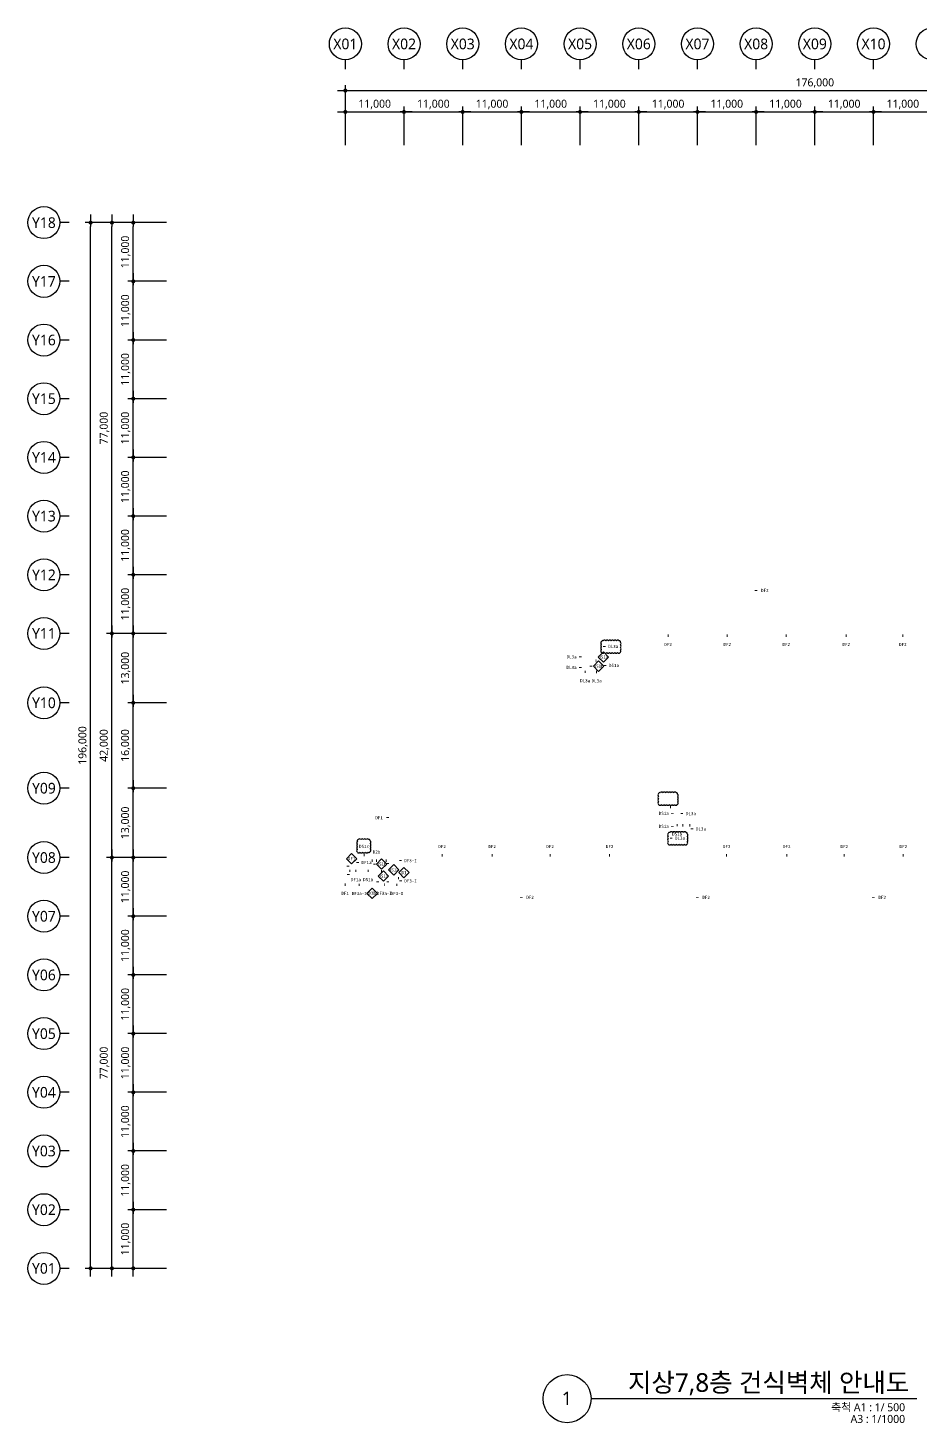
# Model space of a CAD drawing. Header units: millimetres. Extents: x 1205999 to 2806860, y 467935 to 2511436.
# Drawn here: x 1205999 to 1373231, y 1952935 to 2214436 of the extents above; entities that cross this region are included whole.
import ezdxf
from ezdxf.enums import TextEntityAlignment as Align

# ---------------------------------------------------------------- set-up
doc = ezdxf.new("R2010")
doc.units = ezdxf.units.MM
doc.header["$LTSCALE"] = 5
doc.header["$MEASUREMENT"] = 0
doc.layers.get('0').update_dxf_attribs({"linetype": 'CONTINUOUS'})
for name, color, linetype, lineweight in [('A-AXIS-BUBL', 7, 'CONTINUOUS', 25), ('A-DIMS', 7, 'CONTINUOUS', 25), ('A-MKXS-TEXT1', 3, 'CONTINUOUS', 25), ('A-MKXS-WALL', 6, 'CONTINUOUS', 20), ('A-XXXX-SYMB', 7, 'CONTINUOUS', 25), ('A-XXXX-TXT1', 3, 'CONTINUOUS', 25), ('A-XXXX-TXT2', 3, 'CONTINUOUS', 25), ('REV-202205', 20, 'CONTINUOUS', 25)]:
    doc.layers.add(name, color=color, linetype=linetype, lineweight=lineweight)
doc.layers.add('WAL-TAG', color=3, linetype='CONTINUOUS')
doc.styles.add('HY울릉도L', font='')
doc.styles.add('돋움체', font='')
doc.styles.add('맑은고딕', font='malgun.ttf')
doc.styles.get('HY울릉도L').set_extended_font_data('HYwulM')
doc.styles.get('돋움체').set_extended_font_data('DotumChe')
doc.dimstyles.new('CDIM', dxfattribs={"dimtxt": 3, "dimasz": 1.5, "dimexe": 2, "dimexo": 1, "dimgap": 1, "dimtad": 1, "dimdec": 0, "dimrnd": 0.5, "dimzin": 0, "dimdsep": 32, "dimlunit": 6, "dimtxsty": 'HY울릉도L', "dimblk1": '_CIDOT', "dimblk2": '_CIDOT', "dimsah": 1, "dimcen": 5.5, "dimclrd": 2, "dimclre": 2, "dimclrt": 7, "dimadec": 0, "dimazin": 0, "dimtfac": 1, "dimtdec": 0, "dimtix": 1, "dimtmove": 2, "dimatfit": 1, "dimldrblk": '_CIDOT', "dimfxl": 1, "dimtolj": 1, "dimtzin": 0, "dimlwd": -1, "dimarcsym": 0})

# ---------------------------------------------------------------- blocks, each defined once
blk = doc.blocks.new('_CIDOT')
at = {"color": 0, "linetype": 'ByBlock'}
blk.add_line((2, 0), (-1, 0), dxfattribs=at)
at = {"color": 0, "linetype": 'ByBlock', "const_width": 0.5}
blk.add_lwpolyline([(-0.25, 0, 1), (0.25, 0, 1)], format="xyb", close=True, dxfattribs=at)
blk = doc.blocks.new('*D4')
at = {"layer": 'A-DIMS', "lineweight": -2, "transparency": 16777216}
for p, q in [((93193, 67121), (85943, 67121)), ((93193, 56121), (85943, 56121))]:
    blk.add_line(p, q, dxfattribs=at)
at = {"layer": 'A-DIMS', "transparency": 16777216}
blk.add_line((86943, 56871), (86943, 66371), dxfattribs=at)
at = {"layer": 'A-DIMS', "transparency": 16777216, "xscale": 750, "yscale": 750, "zscale": 750}
for p, rotation in [((86943, 67121), 90), ((86943, 56121), 270)]:
    blk.add_blockref('_CIDOT', p, dxfattribs=dict(at, rotation=rotation))
at = {"layer": 'A-DIMS', "color": 3, "transparency": 16777216, "insert": (85538, 61621), "char_height": 1500, "attachment_point": 5, "rotation": 90, "style": '맑은고딕'}
blk.add_mtext('\\A1;11,000', dxfattribs=at)
blk = doc.blocks.new('*D5')
at = {"layer": 'A-DIMS', "lineweight": -2, "transparency": 16777216}
for p, q in [((93193, 78121), (85943, 78121)), ((93193, 67121), (85943, 67121))]:
    blk.add_line(p, q, dxfattribs=at)
at = {"layer": 'A-DIMS', "transparency": 16777216}
blk.add_line((86943, 67871), (86943, 77371), dxfattribs=at)
at = {"layer": 'A-DIMS', "transparency": 16777216, "xscale": 750, "yscale": 750, "zscale": 750}
for p, rotation in [((86943, 78121), 90), ((86943, 67121), 270)]:
    blk.add_blockref('_CIDOT', p, dxfattribs=dict(at, rotation=rotation))
at = {"layer": 'A-DIMS', "color": 3, "transparency": 16777216, "insert": (85538, 72621), "char_height": 1500, "attachment_point": 5, "rotation": 90, "style": '맑은고딕'}
blk.add_mtext('\\A1;11,000', dxfattribs=at)
blk = doc.blocks.new('*D6')
at = {"layer": 'A-DIMS', "lineweight": -2, "transparency": 16777216}
for p, q in [((93193, 89121), (85943, 89121)), ((93193, 78121), (85943, 78121))]:
    blk.add_line(p, q, dxfattribs=at)
at = {"layer": 'A-DIMS', "transparency": 16777216}
blk.add_line((86943, 78871), (86943, 88371), dxfattribs=at)
at = {"layer": 'A-DIMS', "transparency": 16777216, "xscale": 750, "yscale": 750, "zscale": 750}
for p, rotation in [((86943, 89121), 90), ((86943, 78121), 270)]:
    blk.add_blockref('_CIDOT', p, dxfattribs=dict(at, rotation=rotation))
at = {"layer": 'A-DIMS', "color": 3, "transparency": 16777216, "insert": (85538, 83621), "char_height": 1500, "attachment_point": 5, "rotation": 90, "style": '맑은고딕'}
blk.add_mtext('\\A1;11,000', dxfattribs=at)
blk = doc.blocks.new('*D7')
at = {"layer": 'A-DIMS', "lineweight": -2, "transparency": 16777216}
for p, q in [((93193, 100121), (85943, 100121)), ((93193, 89121), (85943, 89121))]:
    blk.add_line(p, q, dxfattribs=at)
at = {"layer": 'A-DIMS', "transparency": 16777216}
blk.add_line((86943, 89871), (86943, 99371), dxfattribs=at)
at = {"layer": 'A-DIMS', "transparency": 16777216, "xscale": 750, "yscale": 750, "zscale": 750}
for p, rotation in [((86943, 100121), 90), ((86943, 89121), 270)]:
    blk.add_blockref('_CIDOT', p, dxfattribs=dict(at, rotation=rotation))
at = {"layer": 'A-DIMS', "color": 3, "transparency": 16777216, "insert": (85538, 94621), "char_height": 1500, "attachment_point": 5, "rotation": 90, "style": '맑은고딕'}
blk.add_mtext('\\A1;11,000', dxfattribs=at)
blk = doc.blocks.new('*D8')
at = {"layer": 'A-DIMS', "lineweight": -2, "transparency": 16777216}
for p, q in [((93193, 111121), (85943, 111121)), ((93193, 100121), (85943, 100121))]:
    blk.add_line(p, q, dxfattribs=at)
at = {"layer": 'A-DIMS', "transparency": 16777216}
blk.add_line((86943, 100871), (86943, 110371), dxfattribs=at)
at = {"layer": 'A-DIMS', "transparency": 16777216, "xscale": 750, "yscale": 750, "zscale": 750}
for p, rotation in [((86943, 111121), 90), ((86943, 100121), 270)]:
    blk.add_blockref('_CIDOT', p, dxfattribs=dict(at, rotation=rotation))
at = {"layer": 'A-DIMS', "color": 3, "transparency": 16777216, "insert": (85538, 105621), "char_height": 1500, "attachment_point": 5, "rotation": 90, "style": '맑은고딕'}
blk.add_mtext('\\A1;11,000', dxfattribs=at)
blk = doc.blocks.new('*D9')
at = {"layer": 'A-DIMS', "lineweight": -2, "transparency": 16777216}
for p, q in [((93193, 122121), (85943, 122121)), ((93193, 111121), (85943, 111121))]:
    blk.add_line(p, q, dxfattribs=at)
at = {"layer": 'A-DIMS', "transparency": 16777216}
blk.add_line((86943, 111871), (86943, 121371), dxfattribs=at)
at = {"layer": 'A-DIMS', "transparency": 16777216, "xscale": 750, "yscale": 750, "zscale": 750}
for p, rotation in [((86943, 122121), 90), ((86943, 111121), 270)]:
    blk.add_blockref('_CIDOT', p, dxfattribs=dict(at, rotation=rotation))
at = {"layer": 'A-DIMS', "color": 3, "transparency": 16777216, "insert": (85538, 116621), "char_height": 1500, "attachment_point": 5, "rotation": 90, "style": '맑은고딕'}
blk.add_mtext('\\A1;11,000', dxfattribs=at)
blk = doc.blocks.new('*D10')
at = {"layer": 'A-DIMS', "lineweight": -2, "transparency": 16777216}
for p, q in [((93193, 135121), (85943, 135121)), ((93193, 122121), (85943, 122121))]:
    blk.add_line(p, q, dxfattribs=at)
at = {"layer": 'A-DIMS', "transparency": 16777216}
blk.add_line((86943, 122871), (86943, 134371), dxfattribs=at)
at = {"layer": 'A-DIMS', "transparency": 16777216, "xscale": 750, "yscale": 750, "zscale": 750}
for p, rotation in [((86943, 135121), 90), ((86943, 122121), 270)]:
    blk.add_blockref('_CIDOT', p, dxfattribs=dict(at, rotation=rotation))
at = {"layer": 'A-DIMS', "color": 3, "transparency": 16777216, "insert": (85538, 128621), "char_height": 1500, "attachment_point": 5, "rotation": 90, "style": '맑은고딕'}
blk.add_mtext('\\A1;13,000', dxfattribs=at)
blk = doc.blocks.new('*D11')
at = {"layer": 'A-DIMS', "lineweight": -2, "transparency": 16777216}
for p, q in [((93193, 151121), (85943, 151121)), ((93193, 135121), (85943, 135121))]:
    blk.add_line(p, q, dxfattribs=at)
at = {"layer": 'A-DIMS', "transparency": 16777216}
blk.add_line((86943, 135871), (86943, 150371), dxfattribs=at)
at = {"layer": 'A-DIMS', "transparency": 16777216, "xscale": 750, "yscale": 750, "zscale": 750}
for p, rotation in [((86943, 151121), 90), ((86943, 135121), 270)]:
    blk.add_blockref('_CIDOT', p, dxfattribs=dict(at, rotation=rotation))
at = {"layer": 'A-DIMS', "color": 3, "transparency": 16777216, "insert": (85538, 143121), "char_height": 1500, "attachment_point": 5, "rotation": 90, "style": '맑은고딕'}
blk.add_mtext('\\A1;16,000', dxfattribs=at)
blk = doc.blocks.new('*D12')
at = {"layer": 'A-DIMS', "lineweight": -2, "transparency": 16777216}
for p, q in [((93193, 164121), (85943, 164121)), ((93193, 151121), (85943, 151121))]:
    blk.add_line(p, q, dxfattribs=at)
at = {"layer": 'A-DIMS', "transparency": 16777216}
blk.add_line((86943, 151871), (86943, 163371), dxfattribs=at)
at = {"layer": 'A-DIMS', "transparency": 16777216, "xscale": 750, "yscale": 750, "zscale": 750}
for p, rotation in [((86943, 164121), 90), ((86943, 151121), 270)]:
    blk.add_blockref('_CIDOT', p, dxfattribs=dict(at, rotation=rotation))
at = {"layer": 'A-DIMS', "color": 3, "transparency": 16777216, "insert": (85538, 157621), "char_height": 1500, "attachment_point": 5, "rotation": 90, "style": '맑은고딕'}
blk.add_mtext('\\A1;13,000', dxfattribs=at)
blk = doc.blocks.new('*D13')
at = {"layer": 'A-DIMS', "lineweight": -2, "transparency": 16777216}
for p, q in [((93193, 175121), (85943, 175121)), ((93193, 164121), (85943, 164121))]:
    blk.add_line(p, q, dxfattribs=at)
at = {"layer": 'A-DIMS', "transparency": 16777216}
blk.add_line((86943, 164871), (86943, 174371), dxfattribs=at)
at = {"layer": 'A-DIMS', "transparency": 16777216, "xscale": 750, "yscale": 750, "zscale": 750}
for p, rotation in [((86943, 175121), 90), ((86943, 164121), 270)]:
    blk.add_blockref('_CIDOT', p, dxfattribs=dict(at, rotation=rotation))
at = {"layer": 'A-DIMS', "color": 3, "transparency": 16777216, "insert": (85538, 169621), "char_height": 1500, "attachment_point": 5, "rotation": 90, "style": '맑은고딕'}
blk.add_mtext('\\A1;11,000', dxfattribs=at)
blk = doc.blocks.new('*D14')
at = {"layer": 'A-DIMS', "lineweight": -2, "transparency": 16777216}
for p, q in [((93193, 186121), (85943, 186121)), ((93193, 175121), (85943, 175121))]:
    blk.add_line(p, q, dxfattribs=at)
at = {"layer": 'A-DIMS', "transparency": 16777216}
blk.add_line((86943, 175871), (86943, 185371), dxfattribs=at)
at = {"layer": 'A-DIMS', "transparency": 16777216, "xscale": 750, "yscale": 750, "zscale": 750}
for p, rotation in [((86943, 186121), 90), ((86943, 175121), 270)]:
    blk.add_blockref('_CIDOT', p, dxfattribs=dict(at, rotation=rotation))
at = {"layer": 'A-DIMS', "color": 3, "transparency": 16777216, "insert": (85538, 180621), "char_height": 1500, "attachment_point": 5, "rotation": 90, "style": '맑은고딕'}
blk.add_mtext('\\A1;11,000', dxfattribs=at)
blk = doc.blocks.new('*D15')
at = {"layer": 'A-DIMS', "lineweight": -2, "transparency": 16777216}
for p, q in [((93193, 197121), (85943, 197121)), ((93193, 186121), (85943, 186121))]:
    blk.add_line(p, q, dxfattribs=at)
at = {"layer": 'A-DIMS', "transparency": 16777216}
blk.add_line((86943, 186871), (86943, 196371), dxfattribs=at)
at = {"layer": 'A-DIMS', "transparency": 16777216, "xscale": 750, "yscale": 750, "zscale": 750}
for p, rotation in [((86943, 197121), 90), ((86943, 186121), 270)]:
    blk.add_blockref('_CIDOT', p, dxfattribs=dict(at, rotation=rotation))
at = {"layer": 'A-DIMS', "color": 3, "transparency": 16777216, "insert": (85538, 191621), "char_height": 1500, "attachment_point": 5, "rotation": 90, "style": '맑은고딕'}
blk.add_mtext('\\A1;11,000', dxfattribs=at)
blk = doc.blocks.new('*D16')
at = {"layer": 'A-DIMS', "lineweight": -2, "transparency": 16777216}
for p, q in [((93193, 208121), (85943, 208121)), ((93193, 197121), (85943, 197121))]:
    blk.add_line(p, q, dxfattribs=at)
at = {"layer": 'A-DIMS', "transparency": 16777216}
blk.add_line((86943, 197871), (86943, 207371), dxfattribs=at)
at = {"layer": 'A-DIMS', "transparency": 16777216, "xscale": 750, "yscale": 750, "zscale": 750}
for p, rotation in [((86943, 208121), 90), ((86943, 197121), 270)]:
    blk.add_blockref('_CIDOT', p, dxfattribs=dict(at, rotation=rotation))
at = {"layer": 'A-DIMS', "color": 3, "transparency": 16777216, "insert": (85538, 202621), "char_height": 1500, "attachment_point": 5, "rotation": 90, "style": '맑은고딕'}
blk.add_mtext('\\A1;11,000', dxfattribs=at)
blk = doc.blocks.new('*D17')
at = {"layer": 'A-DIMS', "lineweight": -2, "transparency": 16777216}
for p, q in [((93193, 219121), (85943, 219121)), ((93193, 208121), (85943, 208121))]:
    blk.add_line(p, q, dxfattribs=at)
at = {"layer": 'A-DIMS', "transparency": 16777216}
blk.add_line((86943, 208871), (86943, 218371), dxfattribs=at)
at = {"layer": 'A-DIMS', "transparency": 16777216, "xscale": 750, "yscale": 750, "zscale": 750}
for p, rotation in [((86943, 219121), 90), ((86943, 208121), 270)]:
    blk.add_blockref('_CIDOT', p, dxfattribs=dict(at, rotation=rotation))
at = {"layer": 'A-DIMS', "color": 3, "transparency": 16777216, "insert": (85538, 213621), "char_height": 1500, "attachment_point": 5, "rotation": 90, "style": '맑은고딕'}
blk.add_mtext('\\A1;11,000', dxfattribs=at)
blk = doc.blocks.new('*D18')
at = {"layer": 'A-DIMS', "lineweight": -2, "transparency": 16777216}
for p, q in [((93193, 230121), (85943, 230121)), ((93193, 219121), (85943, 219121))]:
    blk.add_line(p, q, dxfattribs=at)
at = {"layer": 'A-DIMS', "transparency": 16777216}
blk.add_line((86943, 219871), (86943, 229371), dxfattribs=at)
at = {"layer": 'A-DIMS', "transparency": 16777216, "xscale": 750, "yscale": 750, "zscale": 750}
for p, rotation in [((86943, 230121), 90), ((86943, 219121), 270)]:
    blk.add_blockref('_CIDOT', p, dxfattribs=dict(at, rotation=rotation))
at = {"layer": 'A-DIMS', "color": 3, "transparency": 16777216, "insert": (85538, 224621), "char_height": 1500, "attachment_point": 5, "rotation": 90, "style": '맑은고딕'}
blk.add_mtext('\\A1;11,000', dxfattribs=at)
blk = doc.blocks.new('*D19')
at = {"layer": 'A-DIMS', "lineweight": -2, "transparency": 16777216}
for p, q in [((93193, 241121), (85943, 241121)), ((93193, 230121), (85943, 230121))]:
    blk.add_line(p, q, dxfattribs=at)
at = {"layer": 'A-DIMS', "transparency": 16777216}
blk.add_line((86943, 230871), (86943, 240371), dxfattribs=at)
at = {"layer": 'A-DIMS', "transparency": 16777216, "xscale": 750, "yscale": 750, "zscale": 750}
for p, rotation in [((86943, 241121), 90), ((86943, 230121), 270)]:
    blk.add_blockref('_CIDOT', p, dxfattribs=dict(at, rotation=rotation))
at = {"layer": 'A-DIMS', "color": 3, "transparency": 16777216, "insert": (85538, 235621), "char_height": 1500, "attachment_point": 5, "rotation": 90, "style": '맑은고딕'}
blk.add_mtext('\\A1;11,000', dxfattribs=at)
blk = doc.blocks.new('*D20')
at = {"layer": 'A-DIMS', "lineweight": -2, "transparency": 16777216}
for p, q in [((93193, 122121), (81943, 122121)), ((93193, 45121), (81943, 45121))]:
    blk.add_line(p, q, dxfattribs=at)
at = {"layer": 'A-DIMS', "transparency": 16777216}
blk.add_line((82943, 45871), (82943, 121371), dxfattribs=at)
at = {"layer": 'A-DIMS', "transparency": 16777216, "xscale": 750, "yscale": 750, "zscale": 750}
for p, rotation in [((82943, 122121), 90), ((82943, 45121), 270)]:
    blk.add_blockref('_CIDOT', p, dxfattribs=dict(at, rotation=rotation))
at = {"layer": 'A-DIMS', "color": 3, "transparency": 16777216, "insert": (81542, 83621), "char_height": 1500, "attachment_point": 5, "rotation": 90, "style": '맑은고딕'}
blk.add_mtext('\\A1;77,000', dxfattribs=at)
blk = doc.blocks.new('*D21')
at = {"layer": 'A-DIMS', "lineweight": -2, "transparency": 16777216}
for p, q in [((93193, 241121), (77943, 241121)), ((93193, 45121), (77943, 45121))]:
    blk.add_line(p, q, dxfattribs=at)
at = {"layer": 'A-DIMS', "transparency": 16777216}
blk.add_line((78943, 45871), (78943, 240371), dxfattribs=at)
at = {"layer": 'A-DIMS', "transparency": 16777216, "xscale": 750, "yscale": 750, "zscale": 750}
for p, rotation in [((78943, 241121), 90), ((78943, 45121), 270)]:
    blk.add_blockref('_CIDOT', p, dxfattribs=dict(at, rotation=rotation))
at = {"layer": 'A-DIMS', "color": 3, "transparency": 16777216, "insert": (77538, 143121), "char_height": 1500, "attachment_point": 5, "rotation": 90, "style": '맑은고딕'}
blk.add_mtext('\\A1;196,000', dxfattribs=at)
blk = doc.blocks.new('*D22')
at = {"layer": 'A-DIMS', "lineweight": -2, "transparency": 16777216}
for p, q in [((93193, 56121), (85943, 56121)), ((93193, 45121), (85943, 45121))]:
    blk.add_line(p, q, dxfattribs=at)
at = {"layer": 'A-DIMS', "transparency": 16777216}
blk.add_line((86943, 45871), (86943, 55371), dxfattribs=at)
at = {"layer": 'A-DIMS', "transparency": 16777216, "xscale": 750, "yscale": 750, "zscale": 750}
for p, rotation in [((86943, 56121), 90), ((86943, 45121), 270)]:
    blk.add_blockref('_CIDOT', p, dxfattribs=dict(at, rotation=rotation))
at = {"layer": 'A-DIMS', "color": 3, "transparency": 16777216, "insert": (85538, 50621), "char_height": 1500, "attachment_point": 5, "rotation": 90, "style": '맑은고딕'}
blk.add_mtext('\\A1;11,000', dxfattribs=at)
blk = doc.blocks.new('*D23')
at = {"layer": 'A-DIMS', "lineweight": -2, "transparency": 16777216}
for p, q in [((93193, 164121), (81943, 164121)), ((93193, 122121), (81943, 122121))]:
    blk.add_line(p, q, dxfattribs=at)
at = {"layer": 'A-DIMS', "transparency": 16777216}
blk.add_line((82943, 122871), (82943, 163371), dxfattribs=at)
at = {"layer": 'A-DIMS', "transparency": 16777216, "xscale": 750, "yscale": 750, "zscale": 750}
for p, rotation in [((82943, 164121), 90), ((82943, 122121), 270)]:
    blk.add_blockref('_CIDOT', p, dxfattribs=dict(at, rotation=rotation))
at = {"layer": 'A-DIMS', "color": 3, "transparency": 16777216, "insert": (81542, 143121), "char_height": 1500, "attachment_point": 5, "rotation": 90, "style": '맑은고딕'}
blk.add_mtext('\\A1;42,000', dxfattribs=at)
blk = doc.blocks.new('*D24')
at = {"layer": 'A-DIMS', "lineweight": -2, "transparency": 16777216}
for p, q in [((93193, 241121), (81943, 241121)), ((93193, 164121), (81943, 164121))]:
    blk.add_line(p, q, dxfattribs=at)
at = {"layer": 'A-DIMS', "transparency": 16777216}
blk.add_line((82943, 164871), (82943, 240371), dxfattribs=at)
at = {"layer": 'A-DIMS', "transparency": 16777216, "xscale": 750, "yscale": 750, "zscale": 750}
for p, rotation in [((82943, 241121), 90), ((82943, 164121), 270)]:
    blk.add_blockref('_CIDOT', p, dxfattribs=dict(at, rotation=rotation))
at = {"layer": 'A-DIMS', "color": 3, "transparency": 16777216, "insert": (81542, 202621), "char_height": 1500, "attachment_point": 5, "rotation": 90, "style": '맑은고딕'}
blk.add_mtext('\\A1;77,000', dxfattribs=at)
blk = doc.blocks.new('*D25')
at = {"layer": 'A-DIMS', "lineweight": -2, "transparency": 16777216}
for p, q in [((148693, 255621), (148693, 262871)), ((159693, 255621), (159693, 262871))]:
    blk.add_line(p, q, dxfattribs=at)
at = {"layer": 'A-DIMS', "transparency": 16777216}
blk.add_line((149443, 261871), (158943, 261871), dxfattribs=at)
at = {"layer": 'A-DIMS', "transparency": 16777216, "xscale": 750, "yscale": 750, "zscale": 750, "rotation": 180}
blk.add_blockref('_CIDOT', (148693, 261871), dxfattribs=at)
at = {"layer": 'A-DIMS', "transparency": 16777216, "xscale": 750, "yscale": 750, "zscale": 750}
blk.add_blockref('_CIDOT', (159693, 261871), dxfattribs=at)
at = {"layer": 'A-DIMS', "color": 3, "transparency": 16777216, "insert": (154193, 263275), "char_height": 1500, "attachment_point": 5, "style": '맑은고딕'}
blk.add_mtext('\\A1;11,000', dxfattribs=at)
blk = doc.blocks.new('*D26')
at = {"layer": 'A-DIMS', "lineweight": -2, "transparency": 16777216}
for p, q in [((159693, 255621), (159693, 262871)), ((170693, 255621), (170693, 262871))]:
    blk.add_line(p, q, dxfattribs=at)
at = {"layer": 'A-DIMS', "transparency": 16777216}
blk.add_line((160443, 261871), (169943, 261871), dxfattribs=at)
at = {"layer": 'A-DIMS', "transparency": 16777216, "xscale": 750, "yscale": 750, "zscale": 750, "rotation": 180}
blk.add_blockref('_CIDOT', (159693, 261871), dxfattribs=at)
at = {"layer": 'A-DIMS', "transparency": 16777216, "xscale": 750, "yscale": 750, "zscale": 750}
blk.add_blockref('_CIDOT', (170693, 261871), dxfattribs=at)
at = {"layer": 'A-DIMS', "color": 3, "transparency": 16777216, "insert": (165193, 263275), "char_height": 1500, "attachment_point": 5, "style": '맑은고딕'}
blk.add_mtext('\\A1;11,000', dxfattribs=at)
blk = doc.blocks.new('*D27')
at = {"layer": 'A-DIMS', "lineweight": -2, "transparency": 16777216}
for p, q in [((170693, 255621), (170693, 262871)), ((181693, 255621), (181693, 262871))]:
    blk.add_line(p, q, dxfattribs=at)
at = {"layer": 'A-DIMS', "transparency": 16777216}
blk.add_line((171443, 261871), (180943, 261871), dxfattribs=at)
at = {"layer": 'A-DIMS', "transparency": 16777216, "xscale": 750, "yscale": 750, "zscale": 750, "rotation": 180}
blk.add_blockref('_CIDOT', (170693, 261871), dxfattribs=at)
at = {"layer": 'A-DIMS', "transparency": 16777216, "xscale": 750, "yscale": 750, "zscale": 750}
blk.add_blockref('_CIDOT', (181693, 261871), dxfattribs=at)
at = {"layer": 'A-DIMS', "color": 3, "transparency": 16777216, "insert": (176193, 263275), "char_height": 1500, "attachment_point": 5, "style": '맑은고딕'}
blk.add_mtext('\\A1;11,000', dxfattribs=at)
blk = doc.blocks.new('*D28')
at = {"layer": 'A-DIMS', "lineweight": -2, "transparency": 16777216}
for p, q in [((181693, 255621), (181693, 262871)), ((192693, 255621), (192693, 262871))]:
    blk.add_line(p, q, dxfattribs=at)
at = {"layer": 'A-DIMS', "transparency": 16777216}
blk.add_line((182443, 261871), (191943, 261871), dxfattribs=at)
at = {"layer": 'A-DIMS', "transparency": 16777216, "xscale": 750, "yscale": 750, "zscale": 750, "rotation": 180}
blk.add_blockref('_CIDOT', (181693, 261871), dxfattribs=at)
at = {"layer": 'A-DIMS', "transparency": 16777216, "xscale": 750, "yscale": 750, "zscale": 750}
blk.add_blockref('_CIDOT', (192693, 261871), dxfattribs=at)
at = {"layer": 'A-DIMS', "color": 3, "transparency": 16777216, "insert": (187193, 263275), "char_height": 1500, "attachment_point": 5, "style": '맑은고딕'}
blk.add_mtext('\\A1;11,000', dxfattribs=at)
blk = doc.blocks.new('*D29')
at = {"layer": 'A-DIMS', "lineweight": -2, "transparency": 16777216}
for p, q in [((192693, 255621), (192693, 262871)), ((203693, 255621), (203693, 262871))]:
    blk.add_line(p, q, dxfattribs=at)
at = {"layer": 'A-DIMS', "transparency": 16777216}
blk.add_line((193443, 261871), (202943, 261871), dxfattribs=at)
at = {"layer": 'A-DIMS', "transparency": 16777216, "xscale": 750, "yscale": 750, "zscale": 750, "rotation": 180}
blk.add_blockref('_CIDOT', (192693, 261871), dxfattribs=at)
at = {"layer": 'A-DIMS', "transparency": 16777216, "xscale": 750, "yscale": 750, "zscale": 750}
blk.add_blockref('_CIDOT', (203693, 261871), dxfattribs=at)
at = {"layer": 'A-DIMS', "color": 3, "transparency": 16777216, "insert": (198193, 263275), "char_height": 1500, "attachment_point": 5, "style": '맑은고딕'}
blk.add_mtext('\\A1;11,000', dxfattribs=at)
blk = doc.blocks.new('*D30')
at = {"layer": 'A-DIMS', "lineweight": -2, "transparency": 16777216}
for p, q in [((203693, 255621), (203693, 262871)), ((214693, 255621), (214693, 262871))]:
    blk.add_line(p, q, dxfattribs=at)
at = {"layer": 'A-DIMS', "transparency": 16777216}
blk.add_line((204443, 261871), (213943, 261871), dxfattribs=at)
at = {"layer": 'A-DIMS', "transparency": 16777216, "xscale": 750, "yscale": 750, "zscale": 750, "rotation": 180}
blk.add_blockref('_CIDOT', (203693, 261871), dxfattribs=at)
at = {"layer": 'A-DIMS', "transparency": 16777216, "xscale": 750, "yscale": 750, "zscale": 750}
blk.add_blockref('_CIDOT', (214693, 261871), dxfattribs=at)
at = {"layer": 'A-DIMS', "color": 3, "transparency": 16777216, "insert": (209193, 263275), "char_height": 1500, "attachment_point": 5, "style": '맑은고딕'}
blk.add_mtext('\\A1;11,000', dxfattribs=at)
blk = doc.blocks.new('*D31')
at = {"layer": 'A-DIMS', "lineweight": -2, "transparency": 16777216}
for p, q in [((214693, 255621), (214693, 262871)), ((225693, 255621), (225693, 262871))]:
    blk.add_line(p, q, dxfattribs=at)
at = {"layer": 'A-DIMS', "transparency": 16777216}
blk.add_line((215443, 261871), (224943, 261871), dxfattribs=at)
at = {"layer": 'A-DIMS', "transparency": 16777216, "xscale": 750, "yscale": 750, "zscale": 750, "rotation": 180}
blk.add_blockref('_CIDOT', (214693, 261871), dxfattribs=at)
at = {"layer": 'A-DIMS', "transparency": 16777216, "xscale": 750, "yscale": 750, "zscale": 750}
blk.add_blockref('_CIDOT', (225693, 261871), dxfattribs=at)
at = {"layer": 'A-DIMS', "color": 3, "transparency": 16777216, "insert": (220193, 263275), "char_height": 1500, "attachment_point": 5, "style": '맑은고딕'}
blk.add_mtext('\\A1;11,000', dxfattribs=at)
blk = doc.blocks.new('*D32')
at = {"layer": 'A-DIMS', "lineweight": -2, "transparency": 16777216}
for p, q in [((225693, 255621), (225693, 262871)), ((236693, 255621), (236693, 262871))]:
    blk.add_line(p, q, dxfattribs=at)
at = {"layer": 'A-DIMS', "transparency": 16777216}
blk.add_line((226443, 261871), (235943, 261871), dxfattribs=at)
at = {"layer": 'A-DIMS', "transparency": 16777216, "xscale": 750, "yscale": 750, "zscale": 750, "rotation": 180}
blk.add_blockref('_CIDOT', (225693, 261871), dxfattribs=at)
at = {"layer": 'A-DIMS', "transparency": 16777216, "xscale": 750, "yscale": 750, "zscale": 750}
blk.add_blockref('_CIDOT', (236693, 261871), dxfattribs=at)
at = {"layer": 'A-DIMS', "color": 3, "transparency": 16777216, "insert": (231193, 263275), "char_height": 1500, "attachment_point": 5, "style": '맑은고딕'}
blk.add_mtext('\\A1;11,000', dxfattribs=at)
blk = doc.blocks.new('*D38')
at = {"layer": 'A-DIMS', "lineweight": -2, "transparency": 16777216}
for p, q in [((126693, 255621), (126693, 266871)), ((302693, 255621), (302693, 266871))]:
    blk.add_line(p, q, dxfattribs=at)
at = {"layer": 'A-DIMS', "transparency": 16777216}
blk.add_line((127443, 265871), (301943, 265871), dxfattribs=at)
at = {"layer": 'A-DIMS', "transparency": 16777216, "xscale": 750, "yscale": 750, "zscale": 750, "rotation": 180}
blk.add_blockref('_CIDOT', (126693, 265871), dxfattribs=at)
at = {"layer": 'A-DIMS', "transparency": 16777216, "xscale": 750, "yscale": 750, "zscale": 750}
blk.add_blockref('_CIDOT', (302693, 265871), dxfattribs=at)
at = {"layer": 'A-DIMS', "color": 3, "transparency": 16777216, "insert": (214693, 267275), "char_height": 1500, "attachment_point": 5, "style": '맑은고딕'}
blk.add_mtext('\\A1;176,000', dxfattribs=at)
blk = doc.blocks.new('*D40')
at = {"layer": 'A-DIMS', "lineweight": -2, "transparency": 16777216}
for p, q in [((126693, 255621), (126693, 262871)), ((137693, 255621), (137693, 262871))]:
    blk.add_line(p, q, dxfattribs=at)
at = {"layer": 'A-DIMS', "transparency": 16777216}
blk.add_line((127443, 261871), (136943, 261871), dxfattribs=at)
at = {"layer": 'A-DIMS', "transparency": 16777216, "xscale": 750, "yscale": 750, "zscale": 750, "rotation": 180}
blk.add_blockref('_CIDOT', (126693, 261871), dxfattribs=at)
at = {"layer": 'A-DIMS', "transparency": 16777216, "xscale": 750, "yscale": 750, "zscale": 750}
blk.add_blockref('_CIDOT', (137693, 261871), dxfattribs=at)
at = {"layer": 'A-DIMS', "color": 3, "transparency": 16777216, "insert": (132193, 263275), "char_height": 1500, "attachment_point": 5, "style": '맑은고딕'}
blk.add_mtext('\\A1;11,000', dxfattribs=at)
blk = doc.blocks.new('*D41')
at = {"layer": 'A-DIMS', "lineweight": -2, "transparency": 16777216}
for p, q in [((137693, 255621), (137693, 262871)), ((148693, 255621), (148693, 262871))]:
    blk.add_line(p, q, dxfattribs=at)
at = {"layer": 'A-DIMS', "transparency": 16777216}
blk.add_line((138443, 261871), (147943, 261871), dxfattribs=at)
at = {"layer": 'A-DIMS', "transparency": 16777216, "xscale": 750, "yscale": 750, "zscale": 750, "rotation": 180}
blk.add_blockref('_CIDOT', (137693, 261871), dxfattribs=at)
at = {"layer": 'A-DIMS', "transparency": 16777216, "xscale": 750, "yscale": 750, "zscale": 750}
blk.add_blockref('_CIDOT', (148693, 261871), dxfattribs=at)
at = {"layer": 'A-DIMS', "color": 3, "transparency": 16777216, "insert": (143193, 263275), "char_height": 1500, "attachment_point": 5, "style": '맑은고딕'}
blk.add_mtext('\\A1;11,000', dxfattribs=at)
blk = doc.blocks.new('wall-tag-02')
at = {"layer": 'A-MKXS-WALL'}
blk.add_lwpolyline([(0, 1185, 112, 112, 0), (0, 885, 0, 0, 0), (0, 608, 0, 0, 0), (-608, 0, 0, 0, 0), (0, -608, 0, 0, 0), (608, 0, 0, 0, 0), (0, 608, 0, 0, 0)], format="xyseb", dxfattribs=at)
blk = doc.blocks.new('wall-tag-01')
blk.add_wipeout([(86681, 26087), (86074, 25480), (86681, 24872), (87289, 25480)]).dxf.layer = 'A-MKXS-WALL'
at = {"layer": 'A-MKXS-WALL'}
blk.add_lwpolyline([(86681, 26087), (86074, 25480), (86681, 24872), (87289, 25480)], close=True, dxfattribs=at)
blk = doc.blocks.new('DIM(210222)')
for p, q in [((126693, 269870.6), (126693, 271620.6)), ((137693, 269870.6), (137693, 271620.6)), ((148693, 269870.6), (148693, 271620.6)), ((159693, 269870.6), (159693, 271620.6)), ((170693, 269870.6), (170693, 271620.6)), ((181693, 269870.6), (181693, 271620.6)), ((192693, 269870.6), (192693, 271620.6)), ((203693, 269870.6), (203693, 271620.6)), ((214693, 269870.6), (214693, 271620.6)), ((225693, 269870.6), (225693, 271620.6)), ((74943, 241120.6), (73193, 241120.6)), ((74943, 230120.6), (73193, 230120.6)), ((74943, 219120.6), (73193, 219120.6)), ((74943, 208120.6), (73193, 208120.6)), ((74943, 197120.6), (73193, 197120.6)), ((74943, 186120.6), (73193, 186120.6)), ((74943, 175120.6), (73193, 175120.6)), ((74943, 164120.6), (73193, 164120.6)), ((74943, 151120.6), (73193, 151120.6)), ((74943, 135120.6), (73193, 135120.6)), ((74943, 122120.6), (73193, 122120.6)), ((74943, 111120.6), (73193, 111120.6)), ((74943, 100120.6), (73193, 100120.6)), ((74943, 89120.6), (73193, 89120.6)), ((74943, 78120.6), (73193, 78120.6)), ((74943, 67120.6), (73193, 67120.6)), ((74943, 56120.6), (73193, 56120.6)), ((74943, 45120.6), (73193, 45120.6))]:
    blk.add_line(p, q)
at = {"layer": 'A-AXIS-BUBL', "ltscale": 0.2}
for centre in [(126693, 274620.6), (137693, 274620.6), (148693, 274620.6), (159693, 274620.6), (170693, 274620.6), (181693, 274620.6), (192693, 274620.6), (203693, 274620.6), (214693, 274620.6), (225693, 274620.6), (236693, 274620.6), (70193, 241120.6), (70193, 230120.6), (70193, 219120.6), (70193, 208120.6), (70193, 197120.6), (70193, 186120.6), (70193, 175120.6), (70193, 164120.6), (70193, 151120.6), (70193, 135120.6), (70193, 122120.6), (70193, 111120.6), (70193, 100120.6), (70193, 89120.6), (70193, 78120.6), (70193, 67120.6), (70193, 56120.6), (70193, 45120.6)]:
    blk.add_circle(centre, 3000, dxfattribs=at)
at = {"layer": 'A-XXXX-TXT2', "ltscale": 0.2, "style": '맑은고딕'}
for s, p in [('X01', (126693, 274620.6)), ('X02', (137693, 274620.6)), ('X03', (148693, 274620.6)), ('X04', (159693, 274620.6)), ('X05', (170693, 274620.6)), ('X06', (181693, 274620.6)), ('X07', (192693, 274620.6)), ('X08', (203693, 274620.6)), ('X09', (214693, 274620.6)), ('X10', (225693, 274620.6)), ('Y18', (70193, 241120.6)), ('Y17', (70193, 230120.6)), ('Y16', (70193, 219120.6)), ('Y15', (70193, 208120.6)), ('Y14', (70193, 197120.6)), ('Y13', (70193, 186120.6)), ('Y12', (70193, 175120.6)), ('Y11', (70193, 164120.6)), ('Y10', (70193, 151120.6)), ('Y09', (70193, 135120.6)), ('Y08', (70193, 122120.6)), ('Y07', (70193, 111120.6)), ('Y06', (70193, 100120.6)), ('Y05', (70193, 89120.6)), ('Y04', (70193, 78120.6)), ('Y03', (70193, 67120.6)), ('Y02', (70193, 56120.6)), ('Y01', (70193, 45120.6))]:
    blk.add_text(s, height=2000, dxfattribs=at).set_placement(p, align=Align.MIDDLE)
at = {"layer": 'A-DIMS'}
for p1, p2, distance, picture, middle in [((126693, 255120.6), (302693, 255120.6), 10750, '*D38', (214693, 267275.5)), ((126693, 255120.6), (137693, 255120.6), 6750, '*D40', (132193, 263275.5)), ((137693, 255120.6), (148693, 255120.6), 6750, '*D41', (143193, 263275.5)), ((148693, 255120.6), (159693, 255120.6), 6750, '*D25', (154193, 263275.5)), ((159693, 255120.6), (170693, 255120.6), 6750, '*D26', (165193, 263275.5)), ((170693, 255120.6), (181693, 255120.6), 6750, '*D27', (176193, 263275.5)), ((181693, 255120.6), (192693, 255120.6), 6750, '*D28', (187193, 263275.5)), ((192693, 255120.6), (203693, 255120.6), 6750, '*D29', (198193, 263275.5)), ((203693, 255120.6), (214693, 255120.6), 6750, '*D30', (209193, 263275.5)), ((214693, 255120.6), (225693, 255120.6), 6750, '*D31', (220193, 263275.5)), ((225693, 255120.6), (236693, 255120.6), 6750, '*D32', (231193, 263275.5)), ((93693, 45120.6), (93693, 241120.6), 14750, '*D21', (77538.1, 143120.6)), ((93693, 164120.6), (93693, 241120.6), 10750, '*D24', (81542.2, 202620.6)), ((93693, 230120.6), (93693, 241120.6), 6750, '*D19', (85538.1, 235620.6)), ((93693, 219120.6), (93693, 230120.6), 6750, '*D18', (85538.1, 224620.6)), ((93693, 208120.6), (93693, 219120.6), 6750, '*D17', (85538.1, 213620.6)), ((93693, 197120.6), (93693, 208120.6), 6750, '*D16', (85538.1, 202620.6)), ((93693, 186120.6), (93693, 197120.6), 6750, '*D15', (85538.1, 191620.6)), ((93693, 175120.6), (93693, 186120.6), 6750, '*D14', (85538.1, 180620.6)), ((93693, 164120.6), (93693, 175120.6), 6750, '*D13', (85538.1, 169620.6)), ((93693, 122120.6), (93693, 164120.6), 10750, '*D23', (81542.2, 143120.6)), ((93693, 151120.6), (93693, 164120.6), 6750, '*D12', (85538.1, 157620.6)), ((93693, 135120.6), (93693, 151120.6), 6750, '*D11', (85538.1, 143120.6)), ((93693, 122120.6), (93693, 135120.6), 6750, '*D10', (85538.1, 128620.6)), ((93693, 45120.6), (93693, 122120.6), 10750, '*D20', (81542.2, 83620.6)), ((93693, 111120.6), (93693, 122120.6), 6750, '*D9', (85538.1, 116620.6)), ((93693, 100120.6), (93693, 111120.6), 6750, '*D8', (85538.1, 105620.6)), ((93693, 89120.6), (93693, 100120.6), 6750, '*D7', (85538.1, 94620.6)), ((93693, 78120.6), (93693, 89120.6), 6750, '*D6', (85538.1, 83620.6)), ((93693, 67120.6), (93693, 78120.6), 6750, '*D5', (85538.1, 72620.6)), ((93693, 56120.6), (93693, 67120.6), 6750, '*D4', (85538.1, 61620.6)), ((93693, 45120.6), (93693, 56120.6), 6750, '*D22', (85538.1, 50620.6))]:
    dim = blk.add_aligned_dim(p1=p1, p2=p2, distance=distance, dimstyle='CDIM', override={"dimscale": 500, "dimtxsty": '맑은고딕', "dimclrd": 256, "dimclre": 256, "dimclrt": 3}, dxfattribs=at)
    dim.commit()
    dim.dimension.update_dxf_attribs({"geometry": picture, "text_midpoint": middle})

msp = doc.modelspace()

# ---------------------------------------------------------------- linework, layer by layer
at = {"layer": 'A-MKXS-WALL'}
for points in [[(1311300, 2094808, 180, 180, 0), (1311780, 2094808, 0, 0, 0), (1312002, 2094808, 0, 0, 0)], [(1312482, 2095599, 180, 180, 0), (1312482, 2096079, 0, 0, 0), (1312482, 2096523, 0, 0, 0), (1312898, 2096523, 0, 0, 0)], [(1328768, 2065222, 180, 180, 0), (1328768, 2064742, 0, 0, 0), (1328768, 2064298, 0, 0, 0), (1330216, 2064298, 0, 0, 0)], [(1330059, 2065222, 180, 180, 0), (1330059, 2064742, 0, 0, 0), (1330059, 2064298, 0, 0, 0), (1330059, 2064298, 0, 0, 0)], [(1270533, 2058096, 180, 180, 0), (1270533, 2058576, 0, 0, 0), (1270533, 2059019, 0, 0, 0), (1271357, 2059019, 0, 0, 0)], [(1273167, 2058096, 180, 180, 0), (1273167, 2058576, 0, 0, 0), (1273167, 2059019, 0, 0, 0), (1271357, 2059019, 0, 0, 0)], [(1265759, 2057336, 180, 180, 0), (1266239, 2057336, 0, 0, 0), (1266683, 2057336, 0, 0, 0), (1266683, 2057751, 0, 0, 0)], [(1265800, 2055753, 180, 180, 0), (1266280, 2055753, 0, 0, 0), (1266404, 2055753, 0, 0, 0)], [(1266352, 2056676, 180, 180, 0), (1266352, 2056196, 0, 0, 0), (1266352, 2055753, 0, 0, 0), (1267482, 2055753, 0, 0, 0)], [(1270717, 2057704, 180, 180, 0), (1271197, 2057704, 0, 0, 0), (1271321, 2057704, 0, 0, 0)], [(1272293, 2056128, 180, 180, 0), (1272293, 2056608, 0, 0, 0), (1272293, 2056732, 0, 0, 0)], [(1273209, 2057794, 180, 180, 0), (1273689, 2057794, 0, 0, 0), (1274573, 2057794, 0, 0, 0), (1274573, 2057603, 0, 0, 0)], [(1275443, 2054840, 180, 180, 0), (1275443, 2055320, 0, 0, 0), (1275443, 2056113, 0, 0, 0), (1275519, 2056113, 0, 0, 0)], [(1271818, 2054380, 180, 180, 0), (1271338, 2054380, 0, 0, 0), (1270526, 2054380, 0, 0, 0), (1270526, 2053175, 0, 0, 0)], [(1273698, 2054380, 180, 180, 0), (1273218, 2054380, 0, 0, 0), (1272636, 2054380, 0, 0, 0), (1272636, 2054481, 0, 0, 0)]]:
    msp.add_lwpolyline(points, format="xyseb", dxfattribs=at)
at = {"layer": 'A-XXXX-SYMB'}
msp.add_line((1311574, 1957515), (1372631, 1957515), dxfattribs=at)
msp.add_circle((1307074, 1957515), 4500, dxfattribs=at)
at = {"layer": 'REV-202205'}
for points in [[(1324223, 2068877, 0.5205671), (1324723, 2068877, 0.5205671), (1325223, 2068877, 0.5205671), (1325723, 2068877, 0.5205671), (1326223, 2068877, 0.5205671), (1326723, 2068877, 0.5205671), (1327223, 2068877, 0.5205671), (1327723, 2068877, 0.5205671), (1327784, 2069316, 0.5205671), (1327784, 2069816, 0.5205671), (1327784, 2070316, 0.5205671), (1327784, 2070816, 0.5205671), (1327554, 2071086, 0.5205671), (1327054, 2071086, 0.5205671), (1326554, 2071086, 0.5205671), (1326054, 2071086, 0.5205671), (1325554, 2071086, 0.5205671), (1325054, 2071086, 0.5205671), (1324554, 2071086, 0.5205671), (1324223, 2070918, 0.5205671), (1324223, 2070418, 0.5205671), (1324223, 2069918, 0.5205671), (1324223, 2069418, 0.5205671)], [(1326028, 2061425, 0.5205671), (1326528, 2061425, 0.5205671), (1327028, 2061425, 0.5205671), (1327528, 2061425, 0.5205671), (1328028, 2061425, 0.5205671), (1328528, 2061425, 0.5205671), (1329028, 2061425, 0.5205671), (1329528, 2061425, 0.5205671), (1329590, 2061863, 0.5205671), (1329590, 2062363, 0.5205671), (1329590, 2062863, 0.5205671), (1329590, 2063363, 0.5205671), (1329360, 2063634, 0.5205671), (1328860, 2063634, 0.5205671), (1328360, 2063634, 0.5205671), (1327860, 2063634, 0.5205671), (1327360, 2063634, 0.5205671), (1326860, 2063634, 0.5205671), (1326360, 2063634, 0.5205671), (1326028, 2063465, 0.5205671), (1326028, 2062965, 0.5205671), (1326028, 2062465, 0.5205671), (1326028, 2061965, 0.5205671)]]:
    msp.add_lwpolyline(points, format="xyb", close=True, dxfattribs=at)

# ---------------------------------------------------------------- block references
msp.add_blockref('DIM(210222)', (1138806, 1936815))
at = {"layer": 'A-MKXS-WALL', "xscale": -1.6, "yscale": 1.6, "zscale": 1.6}
for p, rotation in [((1326426, 2070027), 180), ((1328232, 2062575), 90)]:
    msp.add_blockref('wall-tag-02', p, dxfattribs=dict(at, rotation=rotation))
at = {"layer": 'WAL-TAG', "yscale": 1.6, "zscale": 1.6}
for p, xscale, rotation in [((1344132, 2109007), 1.6, 90), ((1307900, 2096559), -1.6, 270), ((1307895, 2094581), -1.6, 270), ((1271768, 2066417), 1.6, 270), ((1325143, 2067222), -1.6, 270), ((1330232, 2067175), -1.6, 90), ((1325143, 2064785), -1.6, 270), ((1332112, 2064298), -1.6, 90), ((1283639, 2060996), -1.6, 180), ((1293019, 2060996), -1.6, 180), ((1303885, 2060996), -1.6, 180), ((1315031, 2060996), -1.6, 180), ((1336970, 2060996), -1.6, 180), ((1348237, 2060996), -1.6, 180), ((1359014, 2060996), -1.6, 180), ((1370078, 2060996), -1.6, 180), ((1269471, 2058012), -1.6, 90), ((1277500, 2058361), -1.6, 90), ((1277515, 2054560), -1.6, 90), ((1300132, 2051478), 1.6, 90), ((1333132, 2051478), 1.6, 90), ((1366132, 2051478), 1.6, 90)]:
    msp.add_blockref('wall-tag-02', p, dxfattribs=dict(at, xscale=xscale, rotation=rotation))
for p, xscale in [((1325999, 2098876), 1.6), ((1337085, 2098876), 1.6), ((1348144, 2098876), 1.6), ((1359391, 2098876), 1.6), ((1369993, 2098876), 1.6), ((1369999, 2098876), 1.6), ((1310457, 2092089), 1.6), ((1312601, 2092067), 1.6), ((1327699, 2063355), 1.6), ((1267482, 2054781), 1.6), ((1269777, 2054781), 1.6), ((1265470, 2052195), -1.6), ((1268106, 2052175), 1.6)]:
    msp.add_blockref('wall-tag-02', p, dxfattribs=dict(at, xscale=xscale))

# ---------------------------------------------------------------- texts
at = {"layer": 'A-MKXS-TEXT1', "style": '돋움체'}
for s, rotation, p in [('DF2', 360, (1344132, 2109008)), ('DF2', 360, (1325999, 2098877)), ('DF2', 360, (1337086, 2098877)), ('DF2', 360, (1348144, 2098877)), ('DF2', 360, (1359391, 2098877)), ('DF2', 360, (1369993, 2098877)), ('DF2', 360, (1369999, 2098877)), ('DL3a', 360, (1307895, 2094581)), ('DL3a', 360, (1307900, 2096559)), ('DL3a', 360, (1310457, 2092089)), ('DL3a', 360, (1312601, 2092067)), ('DF1', 0, (1271831, 2066405)), ('DS1a', 360, (1325184, 2067222)), ('DL3a', 360, (1330281, 2067175)), ('DS1a', 360, (1325184, 2064785)), ('DS1b', 360, (1327699, 2063339)), ('DL3a', 360, (1332161, 2064298)), ('DF2', 0, (1283639, 2060996)), ('DF2', 0, (1293019, 2060996)), ('DF2', 0, (1303885, 2060996)), ('DF2', 0, (1315031, 2060996)), ('DL3a', 360, (1328232, 2062575)), ('DF2', 0, (1336970, 2060996)), ('DF2', 0, (1348237, 2060996)), ('DF2', 0, (1359014, 2060996)), ('DF2', 0, (1370078, 2060996)), ('DF1a', 360, (1267482, 2054803)), ('DF1', 360, (1265470, 2052223)), ('DF3-I', 360, (1275173, 2052203)), ('DF2', 360, (1300132, 2051479)), ('DF2', 360, (1333132, 2051479)), ('DF2', 360, (1366132, 2051479))]:
    msp.add_text(s, height=600, rotation=rotation, dxfattribs=at).set_placement(p, align=Align.MIDDLE_CENTER)
at = {"layer": 'A-XXXX-TXT1', "style": '맑은고딕'}
msp.add_text('지상7,8층 건식벽체 안내도', height=3500, dxfattribs=at).set_placement((1371202, 1957741), align=Align.BOTTOM_RIGHT)
msp.add_text('1', height=2500, dxfattribs=at).set_placement((1307016, 1957568), align=Align.MIDDLE)
for s, p in [('축척 A1 : 1/ 500', (1370423, 1956654)), ('A3 : 1/1000', (1370423, 1954465))]:
    msp.add_text(s, height=1500, dxfattribs=at).set_placement(p, align=Align.TOP_RIGHT)

# ---------------------------------------------------------------- next in the draw order: block references
at = {"layer": 'WAL-TAG', "xscale": 1.6, "yscale": 1.6, "zscale": 1.6}
for p in [(1175180, 2055755), (1127992, 2017956), (1135883, 2015864)]:
    msp.add_blockref('wall-tag-01', p, dxfattribs=at)

# ---------------------------------------------------------------- next in the draw order: linework, layer by layer
at = {"layer": 'REV-202205'}
msp.add_lwpolyline([(1313508, 2097365, 0.5205671), (1314008, 2097365, 0.5205671), (1314508, 2097365, 0.5205671), (1315008, 2097365, 0.5205671), (1315508, 2097365, 0.5205671), (1316008, 2097365, 0.5205671), (1316508, 2097365, 0.5205671), (1317008, 2097365, 0.5205671), (1317069, 2097804, 0.5205671), (1317069, 2098304, 0.5205671), (1317069, 2098804, 0.5205671), (1317069, 2099304, 0.5205671), (1316839, 2099574, 0.5205671), (1316339, 2099574, 0.5205671), (1315839, 2099574, 0.5205671), (1315339, 2099574, 0.5205671), (1314839, 2099574, 0.5205671), (1314339, 2099574, 0.5205671), (1313839, 2099574, 0.5205671), (1313508, 2099406, 0.5205671), (1313508, 2098906, 0.5205671), (1313508, 2098406, 0.5205671), (1313508, 2097906, 0.5205671)], format="xyb", close=True, dxfattribs=at)

# ---------------------------------------------------------------- next in the draw order: block references
at = {"layer": 'A-MKXS-WALL', "xscale": -1.6, "yscale": 1.6, "zscale": 1.6, "rotation": 90}
msp.add_blockref('wall-tag-02', (1315711, 2098515), dxfattribs=at)
at = {"layer": 'WAL-TAG', "xscale": 1.6, "yscale": 1.6, "zscale": 1.6}
for p in [(1174284, 2054041), (1133603, 2016937)]:
    msp.add_blockref('wall-tag-01', p, dxfattribs=at)

# ---------------------------------------------------------------- next in the draw order: texts
at = {"layer": 'A-MKXS-TEXT1', "style": '돋움체'}
for s, p in [('DL3a', (1315711, 2098515)), ('DS1c', (1269017, 2061031)), ('DF1', (1266683, 2058723))]:
    msp.add_text(s, height=600, rotation=360, dxfattribs=at).set_placement(p, align=Align.MIDDLE_CENTER)

# ---------------------------------------------------------------- next in the draw order: linework, layer by layer
at = {"layer": 'REV-202205'}
msp.add_lwpolyline([(1267756, 2059944, 0.5205671), (1268256, 2059944, 0.5205671), (1268756, 2059944, 0.5205671), (1269256, 2059944, 0.5205671), (1269756, 2059944, 0.5205671), (1270152, 2060048, 0.5205671), (1270152, 2060548, 0.5205671), (1270152, 2061048, 0.5205671), (1270152, 2061548, 0.5205671), (1270152, 2062048, 0.5205671), (1269914, 2062309, 0.5205671), (1269414, 2062309, 0.5205671), (1268914, 2062309, 0.5205671), (1268414, 2062309, 0.5205671), (1267914, 2062309, 0.5205671), (1267756, 2061966, 0.5205671), (1267756, 2061466, 0.5205671), (1267756, 2060966, 0.5205671), (1267756, 2060466, 0.5205671)], format="xyb", close=True, dxfattribs=at)

# ---------------------------------------------------------------- next in the draw order: block references
at = {"layer": 'A-MKXS-WALL', "xscale": -1.6, "yscale": 1.6, "zscale": 1.6, "rotation": 180}
msp.add_blockref('wall-tag-02', (1269017, 2061031), dxfattribs=at)
at = {"layer": 'WAL-TAG', "xscale": -1.6, "yscale": 1.6, "zscale": 1.6}
for p, rotation in [((1315859, 2094955), 90), ((1271357, 2059991), 180)]:
    msp.add_blockref('wall-tag-02', p, dxfattribs=dict(at, rotation=rotation))
at = {"layer": 'WAL-TAG', "xscale": 1.6, "yscale": 1.6, "zscale": 1.6}
msp.add_blockref('wall-tag-01', (1133945, 2014685), dxfattribs=at)

# ---------------------------------------------------------------- next in the draw order: texts
at = {"layer": 'A-MKXS-TEXT1', "style": '돋움체'}
for s, p in [('DS1b', (1312974, 2094808)), ('DS1a', (1313870, 2096523)), ('DS1a', (1315859, 2094955)), ('DF1a', (1269471, 2058012)), ('D2b', (1271357, 2059991))]:
    msp.add_text(s, height=600, rotation=360, dxfattribs=at).set_placement(p, align=Align.MIDDLE_CENTER)

# ---------------------------------------------------------------- next in the draw order: block references
at = {"layer": 'WAL-TAG', "xscale": 1.6, "yscale": 1.6, "zscale": 1.6}
for p in [(1272811, 2052203), (1275173, 2052175)]:
    msp.add_blockref('wall-tag-02', p, dxfattribs=at)

# ---------------------------------------------------------------- next in the draw order: texts
at = {"layer": 'A-MKXS-TEXT1', "style": '돋움체'}
for s, p in [('DS1b', (1272293, 2057704)), ('DS1a', (1272636, 2055453)), ('DS1b', (1269777, 2054803))]:
    msp.add_text(s, height=600, rotation=360, dxfattribs=at).set_placement(p, align=Align.MIDDLE_CENTER)

# ---------------------------------------------------------------- next in the draw order: block references
at = {"layer": 'WAL-TAG', "xscale": 1.6, "yscale": 1.6, "zscale": 1.6, "rotation": 180}
msp.add_blockref('wall-tag-01', (1415181, 2096881), dxfattribs=at)
at = {"layer": 'WAL-TAG', "xscale": 1.6, "yscale": 1.6, "zscale": 1.6}
msp.add_blockref('wall-tag-01', (1131836, 2011436), dxfattribs=at)

# ---------------------------------------------------------------- next in the draw order: texts
at = {"layer": 'A-MKXS-TEXT1', "style": '돋움체'}
for s, rotation, p in [('DF3-I', 360, (1277705, 2058361)), ('DS1a', 360, (1274573, 2056631)), ('DF3-I', 360, (1277720, 2054560)), ('DF3a-I', 360, (1268106, 2052203)), ('D2b', 0, (1270526, 2052249)), ('DF3a-I', 360, (1272811, 2052231))]:
    msp.add_text(s, height=600, rotation=rotation, dxfattribs=at).set_placement(p, align=Align.MIDDLE_CENTER)
msp.add_text('D1', height=600, dxfattribs=at).set_placement((1276491, 2056113), align=Align.MIDDLE_CENTER)

doc.saveas('drawing.dxf')
